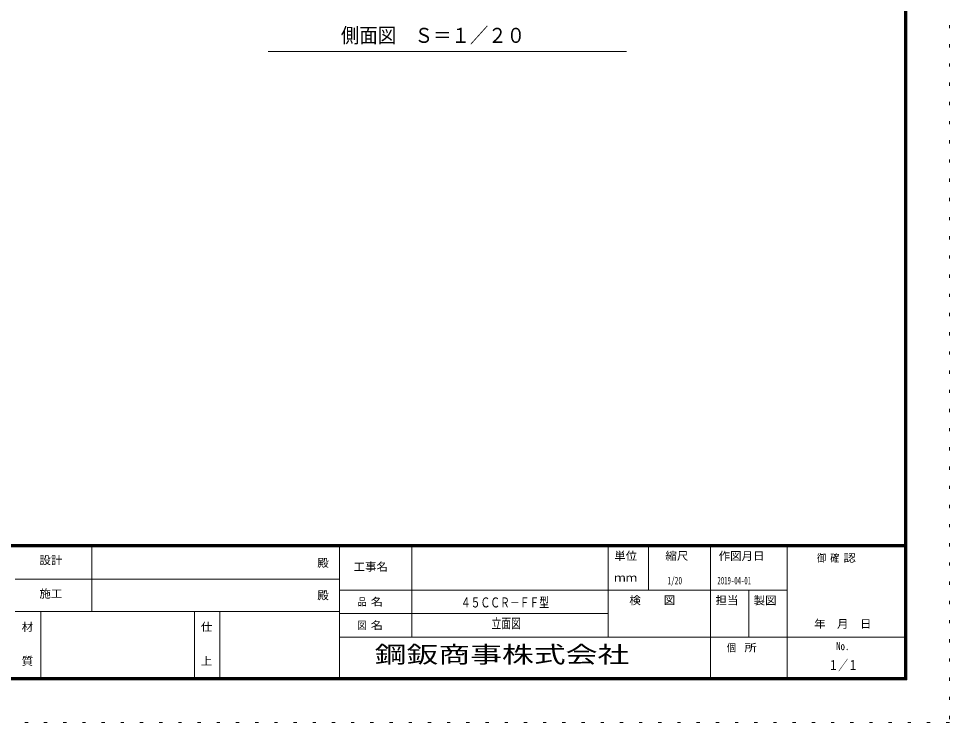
# Model space of a CAD drawing. Units: millimetres, scale not verified. Extents: x -10999 to 11014, y -7399 to 7386.
# Drawn here: x -3483 to 881, y -1014 to 2286 of the extents above; entities that cross this region are included whole.
import ezdxf
from ezdxf.enums import TextEntityAlignment as Align

# ---------------------------------------------------------------- set-up
doc = ezdxf.new("R2010")
doc.units = ezdxf.units.MM
doc.header["$LTSCALE"] = 30
doc.linetypes.add('USER6', pattern=[3, 0.5, -2.5])
for name, color, linetype, lineweight in [('0-1_0-00', 5, 'Continuous', 18), ('0-9_2ラック-F寸法', 3, 'Continuous', 18), ('0-D_F-E_J_ADD', 7, 'USER6', 18)]:
    doc.layers.add(name, color=color, linetype=linetype, lineweight=lineweight)
doc.layers.add('1-7_2-5DIM', color=7, linetype='Continuous')
doc.styles.add('ＭＳ ゴシック', font='')
doc.styles.get('ＭＳ ゴシック').set_extended_font_data('MS Gothic')

msp = doc.modelspace()

# ---------------------------------------------------------------- linework, layer by layer
at = {"layer": '0-1_0-00'}
for p, q in [((-10789.36, -180.04), (670.64, -180.04)), ((670.64, -181.04), (-10789.36, -181.04)), ((-10789.36, -182.04), (670.64, -182.04)), ((670.64, -183.04), (-10789.36, -183.04)), ((-10789.36, -184.04), (670.64, -184.04)), ((670.64, -185.04), (-10789.36, -185.04)), ((-10789.36, -186.04), (670.64, -186.04)), ((670.64, -187.04), (-10789.36, -187.04)), ((-10789.36, -188.04), (670.64, -188.04)), ((670.64, -189.04), (-10789.36, -189.04)), ((-10789.36, -190.04), (670.64, -190.04)), ((-3139.36, -494.04), (-3139.36, -190.04)), ((-1979.36, -190.04), (-1979.36, -814.04)), ((-1639.36, -614.04), (-1639.36, -190.04)), ((-719.36, -614.04), (-719.36, -190.04)), ((-529.35, -190.04), (-529.35, -394.04)), ((-239.36, -814.04), (-239.36, -190.04)), ((120.64, -190.04), (120.64, -814.04)), ((-1979.36, -342.04), (-3499.35, -342.04)), ((120.64, -394.04), (-1979.36, -394.04)), ((-59.36, -394.04), (-59.36, -614.04)), ((-3499.35, -494.04), (-1979.36, -494.04)), ((-3379.36, -814.04), (-3379.36, -494.04)), ((-2659.36, -814.04), (-2659.36, -494.04)), ((-2539.36, -494.04), (-2539.36, -814.04)), ((-1979.36, -504.04), (-719.36, -504.04)), ((680.64, -614.04), (-1979.36, -614.04))]:
    msp.add_line(p, q, dxfattribs=at)
for points in [[(680.64, 7225.96), (-10799.36, 7225.96), (-10799.36, -814.04), (680.64, -814.04)], [(679.64, 7224.96), (679.64, -813.04), (-10798.36, -813.04), (-10798.36, 7224.96)], [(678.64, 7223.96), (678.64, -812.04), (-10797.36, -812.04), (-10797.36, 7223.96)], [(677.64, 7222.96), (677.64, -811.04), (-10796.36, -811.04), (-10796.36, 7222.96)], [(676.64, 7221.96), (676.64, -810.04), (-10795.36, -810.04), (-10795.36, 7221.96)], [(675.64, 7220.96), (675.64, -809.04), (-10794.36, -809.04), (-10794.36, 7220.96)], [(674.64, 7219.96), (674.64, -808.04), (-10793.36, -808.04), (-10793.36, 7219.96)], [(673.64, 7218.96), (673.64, -807.04), (-10792.36, -807.04), (-10792.36, 7218.96)], [(672.64, 7217.96), (672.64, -806.04), (-10791.36, -806.04), (-10791.36, 7217.96)], [(671.64, 7216.96), (671.64, -805.04), (-10790.36, -805.04), (-10790.36, 7216.96)], [(670.64, 7215.96), (670.64, -804.04), (-10789.36, -804.04), (-10789.36, 7215.96)]]:
    msp.add_lwpolyline(points, close=True, dxfattribs=at)
at = {"layer": '0-9_2ラック-F寸法'}
msp.add_line((-2313.2, 2131.56), (-633.2, 2131.56), dxfattribs=at)
at = {"layer": '0-D_F-E_J_ADD', "color": 5}
msp.add_lwpolyline([(880.64, 7385.96), (880.64, -1014.04), (-10999.36, -1014.04), (-10999.36, 7385.96)], close=True, dxfattribs=at)

# ---------------------------------------------------------------- texts
at = {"layer": '0-1_0-00', "color": 7, "style": 'ＭＳ ゴシック'}
for s, height, width, p in [('単位', 37.51, 1.05, (-690.8, -263.51)), ('縮尺', 37.51, 1.05, (-450.8, -263.51)), ('作図月日', 37.51, 1.05, (-201.24, -263.92)), ('設計', 37.51, 1.05, (-3385.79, -283.73)), ('殿', 37.51, 1.05, (-2082.8, -296.51)), ('工事名', 37.51, 1.05, (-1912.8, -314.51)), ('御 ', 35.43, 0.85, (260.31, -271.97)), ('確 ', 35.43, 0.85, (322.06, -271.97)), ('認', 35.43, 1.2, (383.81, -271.97)), ('ｍｍ', 37.51, 1.05, (-690.8, -365.51)), ('1/20', 35.17, 0.6, (-441.48, -377.12)), ('2019-04-01', 35.17, 0.55, (-206.96, -377.12)), ('施工', 37.51, 1.05, (-3385.79, -440.51)), ('殿', 37.51, 1.05, (-2082.8, -448.51)), ('品 ', 35.43, 0.85, (-1894.3, -477.2)), ('名', 35.43, 1.2, (-1832.54, -477.2)), ('４５ＣＣＲ－ＦＦ型', 46.89, 0.7, (-1409.93, -489.04)), ('検\u3000\u3000図', 37.51, 1.05, (-619.8, -471.51)), ('担当', 37.51, 1.05, (-215.8, -471.51)), ('製図', 37.51, 1.05, (-37.4, -472.5)), ('立面図', 46.89, 0.7, (-1266.16, -587.13)), ('材', 37.51, 1.05, (-3468.8, -596.51)), ('仕', 37.51, 1.05, (-2628.8, -596.51)), ('図 ', 35.43, 0.85, (-1894.3, -587.2)), ('名', 35.43, 1.2, (-1832.54, -587.2)), ('\u3000年\u3000月\u3000日', 37.51, 1.05, (192.7, -582.29)), ('個  ', 35.43, 0.85, (-162.8, -692.2)), ('所', 35.43, 1.2, (-80.46, -692.2)), ('No.', 37.51, 0.8, (350.2, -686.51)), ('質', 37.51, 1.05, (-3468.8, -756.51)), ('上', 37.51, 1.05, (-2628.8, -756.51)), ('１／１', 46.89, 0.7, (313.84, -783.04))]:
    msp.add_text(s, height=height, dxfattribs=dict(at, width=width)).set_placement(p, align=Align.BOTTOM_LEFT)
at = {"layer": '0-9_2ラック-F寸法', "color": 7, "style": 'ＭＳ ゴシック', "width": 0.9}
msp.add_text('側面図\u3000Ｓ＝１／２０', height=70.33, dxfattribs=at).set_placement((-1972.19, 2151.56), align=Align.BOTTOM_LEFT)
at = {"layer": '1-7_2-5DIM', "style": 'ＭＳ ゴシック', "width": 1.4}
msp.add_text('鋼鈑商事株式会社', height=78.15, dxfattribs=at).set_placement((-1814.07, -758.12), align=Align.BOTTOM_LEFT)

doc.saveas('drawing.dxf')
